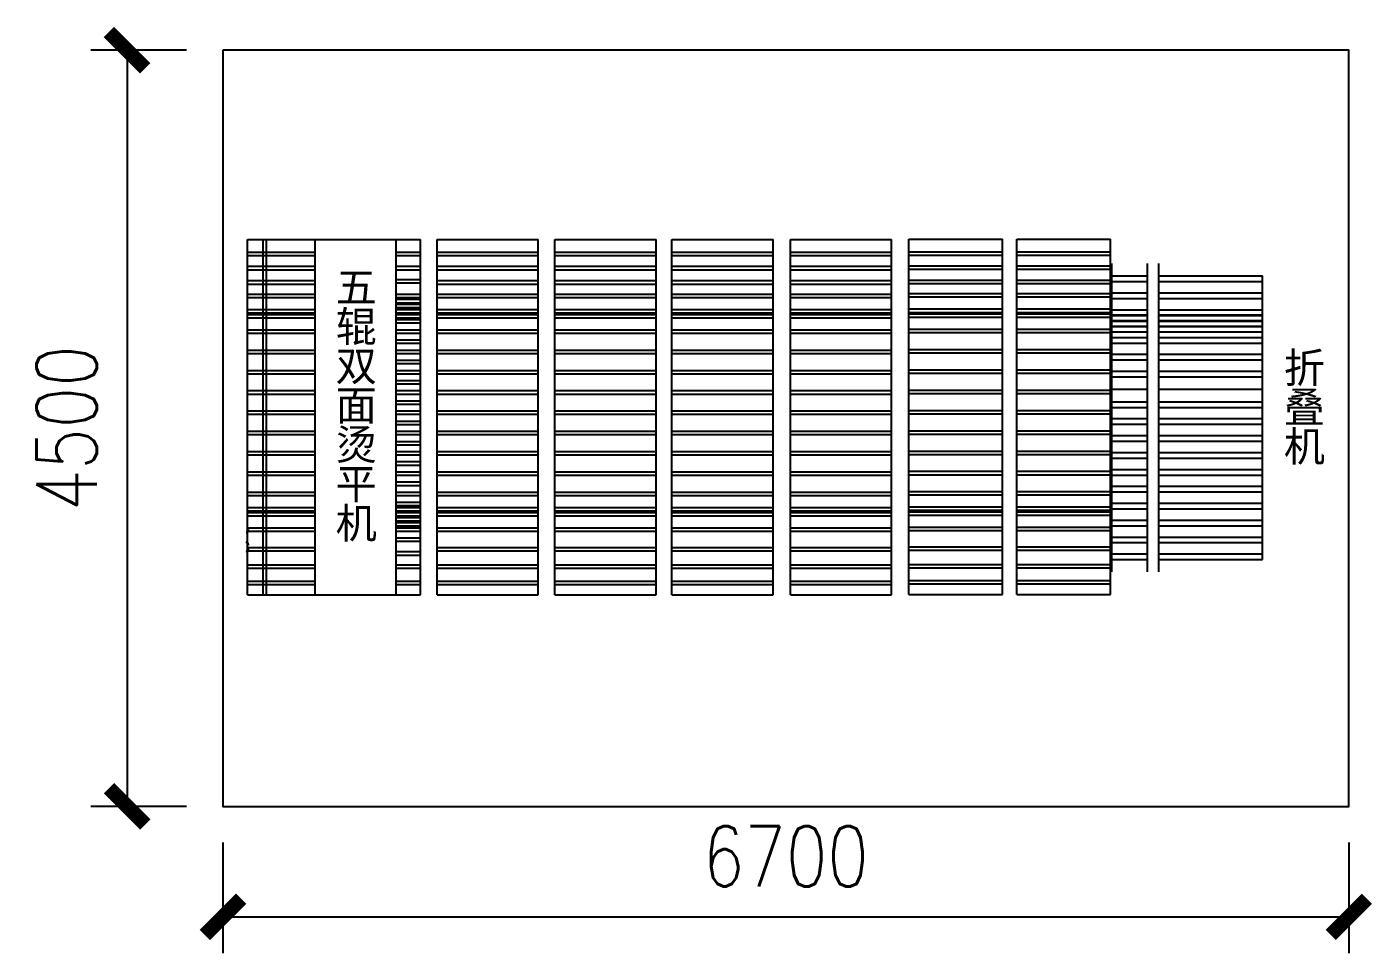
# Model space of a CAD drawing. Header units: millimetres. Extents: x 28866 to 196092, y 16567 to 68963.
# Drawn here: x 120181 to 128186, y 49552 to 55063 of the extents above; entities that cross this region are included whole.
import ezdxf

# ---------------------------------------------------------------- set-up
doc = ezdxf.new("R2010")
doc.units = ezdxf.units.MM
for name, color, linetype in [('font_blue', 142, 'Continuous'), ('font_grey', 254, 'Continuous'), ('green', 122, 'Continuous')]:
    doc.layers.add(name, color=color, linetype=linetype)
doc.styles.add('ROMANS', font='ROMANS.shx', dxfattribs={"width": 0.8, "bigfont": 'hhztxt.shx'})
doc.styles.get("Standard").update_dxf_attribs({"font": 'arial.ttf', "height": 200})
doc.dimstyles.new('dim1-150', dxfattribs={"dimscale": 180, "dimtxt": 2, "dimasz": 1.2, "dimexe": 1.2, "dimexo": 1.2, "dimgap": 1, "dimtad": 1, "dimdec": 0, "dimdsep": 46, "dimtxsty": 'ROMANS', "dimblk": 'ARCHTICK', "dimcen": 0, "dimadec": 0, "dimazin": 0, "dimtfac": 0.71, "dimtdec": 0, "dimtix": 1, "dimtmove": 0, "dimatfit": 3, "dimldrblk": 'ARCHTICK', "dimfxl": 0, "dimtolj": 1, "dimtzin": 0, "dimarcsym": 0})

# ---------------------------------------------------------------- blocks, each defined once
blk = doc.blocks.new('_ArchTick')
at = {"color": 0, "linetype": 'ByBlock', "const_width": 0.4}
blk.add_lwpolyline([(-0.5, -0.5), (0.5, 0.5)], dxfattribs=at)
blk = doc.blocks.new('*D121')
at = {"layer": 'Defpoints', "color": 0, "transparency": 16777216}
for p in [(121347.4, 54924.8), (120777, 50424.8), (121347.4, 50424.8)]:
    blk.add_point(p, dxfattribs=at)
at = {"layer": 'font_grey', "color": 0, "lineweight": -2, "transparency": 16777216}
for p, q in [((121131.4, 54924.8), (120561, 54924.8)), ((120777, 54924.8), (120777, 50424.8)), ((121131.4, 50424.8), (120561, 50424.8))]:
    blk.add_line(p, q, dxfattribs=at)
at = {"layer": 'font_grey', "color": 0, "lineweight": -2, "transparency": 16777216, "xscale": 216, "yscale": 216, "zscale": 216}
for p, rotation in [((120777, 54924.8), 90), ((120777, 50424.8), 270)]:
    blk.add_blockref('_ArchTick', p, dxfattribs=dict(at, rotation=rotation))
at = {"layer": 'font_grey', "color": 0, "transparency": 16777216, "insert": (120417, 52674.8), "char_height": 360, "attachment_point": 5, "rotation": 90, "style": 'ROMANS'}
blk.add_mtext('\\A1;4500', dxfattribs=at)
blk = doc.blocks.new('*D122')
at = {"layer": 'Defpoints', "color": 0, "transparency": 16777216}
for p in [(121347.4, 50424.8), (128047.4, 50424.8), (128047.4, 49767.5)]:
    blk.add_point(p, dxfattribs=at)
at = {"layer": 'font_grey', "color": 0, "lineweight": -2, "transparency": 16777216}
for p, q in [((121347.4, 50208.8), (121347.4, 49551.5)), ((128047.4, 50208.8), (128047.4, 49551.5)), ((121347.4, 49767.5), (128047.4, 49767.5))]:
    blk.add_line(p, q, dxfattribs=at)
at = {"layer": 'font_grey', "color": 0, "lineweight": -2, "transparency": 16777216, "xscale": 216, "yscale": 216, "zscale": 216, "rotation": 180}
blk.add_blockref('_ArchTick', (121347.4, 49767.5), dxfattribs=at)
at = {"layer": 'font_grey', "color": 0, "lineweight": -2, "transparency": 16777216, "xscale": 216, "yscale": 216, "zscale": 216}
blk.add_blockref('_ArchTick', (128047.4, 49767.5), dxfattribs=at)
at = {"layer": 'font_grey', "color": 0, "transparency": 16777216, "insert": (124697.4, 50127.5), "char_height": 360, "attachment_point": 5, "style": 'ROMANS'}
blk.add_mtext('\\A1;6700', dxfattribs=at)

msp = doc.modelspace()

# ---------------------------------------------------------------- linework, layer by layer
at = {"layer": 'green'}
for p, q in [((121493.8, 51682.8), (121493.8, 53797.7)), ((121493.8, 53797.7), (121896.3, 53797.7)), ((121586.4, 51682.8), (121586.4, 53797.7)), ((121606.6, 51682.8), (121606.6, 53797.7)), ((121896.3, 53797.7), (122522.6, 53797.7)), ((121896.3, 51682.8), (121896.3, 53797.7)), ((122377.9, 51682.8), (122377.9, 53797.7)), ((122522.6, 51682.8), (122522.6, 53797.7)), ((122622.2, 51682.8), (122622.2, 53797.7)), ((122622.2, 53797.7), (123223.7, 53797.7)), ((123223.7, 51682.8), (123223.7, 53797.7)), ((123323.4, 51682.8), (123323.4, 53797.7)), ((123323.4, 53797.7), (123924.8, 53797.7)), ((123924.8, 51682.8), (123924.8, 53797.7)), ((124019.6, 51682.8), (124019.6, 53797.7)), ((124019.6, 53797.7), (124621, 53797.7)), ((124621, 51682.8), (124621, 53797.7)), ((124725.1, 51682.8), (124725.1, 53797.7)), ((124725.1, 53797.7), (125326.6, 53797.7)), ((125326.6, 51682.8), (125326.6, 53797.7)), ((125428.4, 51685.8), (125428.4, 53800.7)), ((125428.4, 53800.7), (125985.5, 53800.7)), ((125985.5, 51685.8), (125985.5, 53800.7)), ((126071.9, 51685.8), (126071.9, 53800.7)), ((126071.9, 53800.7), (126629, 53800.7)), ((126629, 51685.8), (126629, 53800.7)), ((121493.8, 53722.1), (121896.3, 53722.1)), ((122377.9, 53722.1), (122522.6, 53722.1)), ((122622.2, 53722.1), (123223.7, 53722.1)), ((123323.4, 53722.1), (123924.8, 53722.1)), ((124019.6, 53722.1), (124621, 53722.1)), ((124725.1, 53722.1), (125326.6, 53722.1)), ((125428.4, 53725.2), (125985.5, 53725.2)), ((126071.9, 53725.2), (126629, 53725.2)), ((121493.8, 53702), (121896.3, 53702)), ((121493.8, 53638.7), (121896.3, 53638.7)), ((121896.3, 51783.5), (121896.3, 53697)), ((122377.9, 53702), (122522.6, 53702)), ((122377.9, 53638.7), (122522.6, 53638.7)), ((122622.2, 53702), (123223.7, 53702)), ((122622.2, 53638.7), (123223.7, 53638.7)), ((123323.4, 53702), (123924.8, 53702)), ((123323.4, 53638.7), (123924.8, 53638.7)), ((123924.8, 51783.5), (123924.8, 53697)), ((124019.6, 53702), (124621, 53702)), ((124019.6, 53638.7), (124621, 53638.7)), ((124621, 51783.5), (124621, 53697)), ((124725.1, 53702), (125326.6, 53702)), ((124725.1, 53638.7), (125326.6, 53638.7)), ((125326.6, 51783.5), (125326.6, 53697)), ((125428.4, 53705), (125985.5, 53705)), ((125428.4, 53641.7), (125985.5, 53641.7)), ((125985.5, 51786.5), (125985.5, 53700.1)), ((126071.9, 53705), (126629, 53705)), ((126071.9, 53641.7), (126629, 53641.7)), ((126629, 51786.5), (126629, 53700.1)), ((126635.2, 53655.1), (126635.2, 51819.7)), ((126848.1, 53655.1), (126848.1, 51819.7)), ((126915.5, 53655.1), (126915.5, 51819.7)), ((121493.8, 53618.6), (121896.3, 53618.6)), ((122377.9, 53618.6), (122522.6, 53618.6)), ((122377.9, 53559.5), (122522.6, 53559.5)), ((122622.2, 53618.6), (123223.7, 53618.6)), ((123323.4, 53618.6), (123924.8, 53618.6)), ((124019.6, 53618.6), (124621, 53618.6)), ((124725.1, 53618.6), (125326.6, 53618.6)), ((125428.4, 53621.6), (125985.5, 53621.6)), ((125428.4, 53556.3), (125985.5, 53556.3)), ((126071.9, 53621.6), (126629, 53621.6)), ((126071.9, 53556.3), (126629, 53556.3)), ((126634.3, 53581.6), (126848.1, 53581.6)), ((126915.5, 53581.6), (127533.7, 53581.6)), ((127533.7, 51893.5), (127533.7, 53581.6)), ((121493.8, 53553.3), (121896.3, 53553.3)), ((121493.8, 53533.2), (121896.3, 53533.2)), ((122377.9, 53539.4), (122522.6, 53539.4)), ((122622.2, 53553.3), (123223.7, 53553.3)), ((122622.2, 53533.2), (123223.7, 53533.2)), ((123323.4, 53553.3), (123924.8, 53553.3)), ((123323.4, 53533.2), (123924.8, 53533.2)), ((124019.6, 53553.3), (124621, 53553.3)), ((124019.6, 53533.2), (124621, 53533.2)), ((124725.1, 53553.3), (125326.6, 53553.3)), ((124725.1, 53533.2), (125326.6, 53533.2)), ((125428.4, 53536.2), (125985.5, 53536.2)), ((125428.4, 53476.1), (125985.5, 53476.1)), ((126071.9, 53536.2), (126629, 53536.2)), ((126071.9, 53476.1), (126629, 53476.1)), ((126634.3, 53548), (126848.1, 53548)), ((126634.3, 53480.9), (126848.1, 53480.9)), ((126915.5, 53548), (127533.7, 53548)), ((126915.5, 53480.9), (127533.7, 53480.9)), ((121493.8, 53473.1), (121896.3, 53473.1)), ((121493.8, 53453), (121896.3, 53453)), ((122377.9, 53473.1), (122522.6, 53473.1)), ((122377.9, 53453), (122522.6, 53453)), ((122377.9, 53442.2), (122445, 53442.2)), ((122377.9, 53442.2), (122445, 53442.2)), ((122377.9, 53442.2), (122445, 53442.2)), ((122377.9, 53442.2), (122522.6, 53442.2)), ((122377.9, 53422.1), (122445, 53422.1)), ((122377.9, 53422.1), (122445, 53422.1)), ((122377.9, 53422.1), (122445, 53422.1)), ((122377.9, 53422.1), (122522.6, 53422.1)), ((122377.9, 53412.7), (122445, 53412.7)), ((122377.9, 53412.7), (122522.6, 53412.7)), ((122622.2, 53473.1), (123223.7, 53473.1)), ((122622.2, 53453), (123223.7, 53453)), ((123323.4, 53473.1), (123924.8, 53473.1)), ((123323.4, 53453), (123924.8, 53453)), ((124019.6, 53473.1), (124621, 53473.1)), ((124019.6, 53453), (124621, 53453)), ((124725.1, 53473.1), (125326.6, 53473.1)), ((124725.1, 53453), (125326.6, 53453)), ((125428.4, 53456), (125985.5, 53456)), ((126071.9, 53456), (126629, 53456)), ((126634.3, 53447.4), (126848.1, 53447.4)), ((126915.5, 53447.4), (127533.7, 53447.4)), ((121493.8, 53381.9), (121896.3, 53381.9)), ((121493.8, 53381.9), (121896.3, 53381.9)), ((121493.8, 53381.9), (121896.3, 53381.9)), ((121493.8, 53381.9), (121896.3, 53381.9)), ((121493.8, 53361.7), (121896.3, 53361.7)), ((121493.8, 53361.7), (121896.3, 53361.7)), ((121493.8, 53361.7), (121896.3, 53361.7)), ((121493.8, 53361.7), (121896.3, 53361.7)), ((121493.8, 53352.3), (121896.3, 53352.3)), ((121493.8, 53352.3), (121896.3, 53352.3)), ((121493.8, 53352.3), (121896.3, 53352.3)), ((121493.8, 53332.2), (121896.3, 53332.2)), ((121493.8, 53332.2), (121896.3, 53332.2)), ((121493.8, 53332.2), (121896.3, 53332.2)), ((122377.9, 53392.6), (122445, 53392.6)), ((122377.9, 53392.6), (122522.6, 53392.6)), ((122377.9, 53381.9), (122445, 53381.9)), ((122377.9, 53381.9), (122445, 53381.9)), ((122377.9, 53381.9), (122445, 53381.9)), ((122377.9, 53381.9), (122522.6, 53381.9)), ((122377.9, 53361.7), (122445, 53361.7)), ((122377.9, 53361.7), (122445, 53361.7)), ((122377.9, 53361.7), (122445, 53361.7)), ((122377.9, 53361.7), (122522.6, 53361.7)), ((122377.9, 53352.3), (122445, 53352.3)), ((122377.9, 53352.3), (122445, 53352.3)), ((122377.9, 53352.3), (122522.6, 53352.3)), ((122377.9, 53332.2), (122445, 53332.2)), ((122377.9, 53332.2), (122445, 53332.2)), ((122377.9, 53332.2), (122522.6, 53332.2)), ((122377.9, 53321.5), (122445, 53321.5)), ((122377.9, 53321.5), (122445, 53321.5)), ((122377.9, 53321.5), (122445, 53321.5)), ((122377.9, 53321.5), (122522.6, 53321.5)), ((122622.2, 53381.9), (123223.7, 53381.9)), ((122622.2, 53381.9), (123223.7, 53381.9)), ((122622.2, 53381.9), (123223.7, 53381.9)), ((122622.2, 53381.9), (123223.7, 53381.9)), ((122622.2, 53361.7), (123223.7, 53361.7)), ((122622.2, 53361.7), (123223.7, 53361.7)), ((122622.2, 53361.7), (123223.7, 53361.7)), ((122622.2, 53361.7), (123223.7, 53361.7)), ((122622.2, 53352.3), (123223.7, 53352.3)), ((122622.2, 53352.3), (123223.7, 53352.3)), ((122622.2, 53352.3), (123223.7, 53352.3)), ((122622.2, 53332.2), (123223.7, 53332.2)), ((122622.2, 53332.2), (123223.7, 53332.2)), ((122622.2, 53332.2), (123223.7, 53332.2)), ((123323.4, 53381.9), (123924.8, 53381.9)), ((123323.4, 53381.9), (123924.8, 53381.9)), ((123323.4, 53381.9), (123924.8, 53381.9)), ((123323.4, 53381.9), (123924.8, 53381.9)), ((123323.4, 53361.7), (123924.8, 53361.7)), ((123323.4, 53361.7), (123924.8, 53361.7)), ((123323.4, 53361.7), (123924.8, 53361.7)), ((123323.4, 53361.7), (123924.8, 53361.7)), ((123323.4, 53352.3), (123924.8, 53352.3)), ((123323.4, 53352.3), (123924.8, 53352.3)), ((123323.4, 53352.3), (123924.8, 53352.3)), ((123323.4, 53332.2), (123924.8, 53332.2)), ((123323.4, 53332.2), (123924.8, 53332.2)), ((123323.4, 53332.2), (123924.8, 53332.2)), ((124019.6, 53381.9), (124621, 53381.9)), ((124019.6, 53381.9), (124621, 53381.9)), ((124019.6, 53381.9), (124621, 53381.9)), ((124019.6, 53381.9), (124621, 53381.9)), ((124019.6, 53361.7), (124621, 53361.7)), ((124019.6, 53361.7), (124621, 53361.7)), ((124019.6, 53361.7), (124621, 53361.7)), ((124019.6, 53361.7), (124621, 53361.7)), ((124019.6, 53352.3), (124621, 53352.3)), ((124019.6, 53352.3), (124621, 53352.3)), ((124019.6, 53352.3), (124621, 53352.3)), ((124019.6, 53332.2), (124621, 53332.2)), ((124019.6, 53332.2), (124621, 53332.2)), ((124019.6, 53332.2), (124621, 53332.2)), ((124725.1, 53381.9), (125326.6, 53381.9)), ((124725.1, 53381.9), (125326.6, 53381.9)), ((124725.1, 53381.9), (125326.6, 53381.9)), ((124725.1, 53381.9), (125326.6, 53381.9)), ((124725.1, 53361.7), (125326.6, 53361.7)), ((124725.1, 53361.7), (125326.6, 53361.7)), ((124725.1, 53361.7), (125326.6, 53361.7)), ((124725.1, 53361.7), (125326.6, 53361.7)), ((124725.1, 53352.3), (125326.6, 53352.3)), ((124725.1, 53352.3), (125326.6, 53352.3)), ((124725.1, 53352.3), (125326.6, 53352.3)), ((124725.1, 53332.2), (125326.6, 53332.2)), ((124725.1, 53332.2), (125326.6, 53332.2)), ((124725.1, 53332.2), (125326.6, 53332.2)), ((125428.4, 53384.9), (125985.5, 53384.9)), ((125428.4, 53384.9), (125985.5, 53384.9)), ((125428.4, 53384.9), (125985.5, 53384.9)), ((125428.4, 53384.9), (125985.5, 53384.9)), ((125428.4, 53364.7), (125985.5, 53364.7)), ((125428.4, 53364.7), (125985.5, 53364.7)), ((125428.4, 53364.7), (125985.5, 53364.7)), ((125428.4, 53364.7), (125985.5, 53364.7)), ((125428.4, 53355.3), (125985.5, 53355.3)), ((125428.4, 53355.3), (125985.5, 53355.3)), ((125428.4, 53355.3), (125985.5, 53355.3)), ((125428.4, 53335.2), (125985.5, 53335.2)), ((125428.4, 53335.2), (125985.5, 53335.2)), ((125428.4, 53335.2), (125985.5, 53335.2)), ((126071.9, 53384.9), (126629, 53384.9)), ((126071.9, 53384.9), (126629, 53384.9)), ((126071.9, 53384.9), (126629, 53384.9)), ((126071.9, 53384.9), (126629, 53384.9)), ((126071.9, 53364.7), (126629, 53364.7)), ((126071.9, 53364.7), (126629, 53364.7)), ((126071.9, 53364.7), (126629, 53364.7)), ((126071.9, 53364.7), (126629, 53364.7)), ((126071.9, 53355.3), (126629, 53355.3)), ((126071.9, 53355.3), (126629, 53355.3)), ((126071.9, 53355.3), (126629, 53355.3)), ((126071.9, 53335.2), (126629, 53335.2)), ((126071.9, 53335.2), (126629, 53335.2)), ((126071.9, 53335.2), (126629, 53335.2)), ((126634.3, 53380.3), (126848.1, 53380.3)), ((126634.3, 53380.3), (126848.1, 53380.3)), ((126634.3, 53350), (126848.1, 53350)), ((126634.3, 53346.7), (126848.1, 53346.7)), ((126634.3, 53316.2), (126848.1, 53316.2)), ((126915.5, 53380.3), (127533.7, 53380.3)), ((126915.5, 53380.3), (127533.7, 53380.3)), ((126915.5, 53350), (127533.7, 53350)), ((126915.5, 53346.7), (127533.7, 53346.7)), ((126915.5, 53316.2), (127533.7, 53316.2)), ((121493.8, 53261.1), (121896.3, 53261.1)), ((121493.8, 53261.1), (121896.3, 53261.1)), ((121493.8, 53261.1), (121896.3, 53261.1)), ((121493.8, 53240.9), (121896.3, 53240.9)), ((121493.8, 53240.9), (121896.3, 53240.9)), ((121493.8, 53240.9), (121896.3, 53240.9)), ((122377.9, 53301.3), (122445, 53301.3)), ((122377.9, 53301.3), (122445, 53301.3)), ((122377.9, 53301.3), (122445, 53301.3)), ((122377.9, 53301.3), (122522.6, 53301.3)), ((122377.9, 53261.1), (122445, 53261.1)), ((122377.9, 53261.1), (122445, 53261.1)), ((122377.9, 53261.1), (122522.6, 53261.1)), ((122377.9, 53240.9), (122445, 53240.9)), ((122377.9, 53240.9), (122445, 53240.9)), ((122377.9, 53240.9), (122522.6, 53240.9)), ((122622.2, 53261.1), (123223.7, 53261.1)), ((122622.2, 53261.1), (123223.7, 53261.1)), ((122622.2, 53261.1), (123223.7, 53261.1)), ((122622.2, 53240.9), (123223.7, 53240.9)), ((122622.2, 53240.9), (123223.7, 53240.9)), ((122622.2, 53240.9), (123223.7, 53240.9)), ((123323.4, 53261.1), (123924.8, 53261.1)), ((123323.4, 53261.1), (123924.8, 53261.1)), ((123323.4, 53261.1), (123924.8, 53261.1)), ((123323.4, 53240.9), (123924.8, 53240.9)), ((123323.4, 53240.9), (123924.8, 53240.9)), ((123323.4, 53240.9), (123924.8, 53240.9)), ((124019.6, 53261.1), (124621, 53261.1)), ((124019.6, 53261.1), (124621, 53261.1)), ((124019.6, 53261.1), (124621, 53261.1)), ((124019.6, 53240.9), (124621, 53240.9)), ((124019.6, 53240.9), (124621, 53240.9)), ((124019.6, 53240.9), (124621, 53240.9)), ((124725.1, 53261.1), (125326.6, 53261.1)), ((124725.1, 53261.1), (125326.6, 53261.1)), ((124725.1, 53261.1), (125326.6, 53261.1)), ((124725.1, 53240.9), (125326.6, 53240.9)), ((124725.1, 53240.9), (125326.6, 53240.9)), ((124725.1, 53240.9), (125326.6, 53240.9)), ((125428.4, 53264.1), (125985.5, 53264.1)), ((125428.4, 53264.1), (125985.5, 53264.1)), ((125428.4, 53264.1), (125985.5, 53264.1)), ((125428.4, 53244), (125985.5, 53244)), ((125428.4, 53244), (125985.5, 53244)), ((125428.4, 53244), (125985.5, 53244)), ((126071.9, 53264.1), (126629, 53264.1)), ((126071.9, 53264.1), (126629, 53264.1)), ((126071.9, 53264.1), (126629, 53264.1)), ((126071.9, 53244), (126629, 53244)), ((126071.9, 53244), (126629, 53244)), ((126071.9, 53244), (126629, 53244)), ((126634.3, 53312.9), (126848.1, 53312.9)), ((126634.3, 53282.9), (126848.1, 53282.9)), ((126634.3, 53282.7), (126848.1, 53282.7)), ((126634.3, 53279.7), (126848.1, 53279.7)), ((126634.3, 53249.4), (126848.1, 53249.4)), ((126915.5, 53312.9), (127533.7, 53312.9)), ((126915.5, 53282.9), (127533.7, 53282.9)), ((126915.5, 53282.7), (127533.7, 53282.7)), ((126915.5, 53279.7), (127533.7, 53279.7)), ((126915.5, 53249.4), (127533.7, 53249.4)), ((122377.9, 53200.7), (122445, 53200.7)), ((122377.9, 53200.7), (122522.6, 53200.7)), ((122377.9, 53180.6), (122445, 53180.6)), ((122377.9, 53180.6), (122522.6, 53180.6)), ((126634.3, 53215.6), (126848.1, 53215.6)), ((126634.3, 53182), (126848.1, 53182)), ((126915.5, 53215.6), (127533.7, 53215.6)), ((126915.5, 53182), (127533.7, 53182)), ((121493.8, 53140.3), (121896.3, 53140.3)), ((121493.8, 53120.2), (121896.3, 53120.2)), ((122377.9, 53140.3), (122522.6, 53140.3)), ((122377.9, 53120.2), (122522.6, 53120.2)), ((122377.9, 53079.9), (122445, 53079.9)), ((122377.9, 53079.9), (122522.6, 53079.9)), ((122622.2, 53140.3), (123223.7, 53140.3)), ((122622.2, 53120.2), (123223.7, 53120.2)), ((123323.4, 53140.3), (123924.8, 53140.3)), ((123323.4, 53120.2), (123924.8, 53120.2)), ((124019.6, 53140.3), (124621, 53140.3)), ((124019.6, 53120.2), (124621, 53120.2)), ((124725.1, 53140.3), (125326.6, 53140.3)), ((124725.1, 53120.2), (125326.6, 53120.2)), ((125428.4, 53143.3), (125985.5, 53143.3)), ((125428.4, 53123.2), (125985.5, 53123.2)), ((126071.9, 53143.3), (126629, 53143.3)), ((126071.9, 53123.2), (126629, 53123.2)), ((126634.3, 53114.9), (126848.1, 53114.9)), ((126634.3, 53081.4), (126848.1, 53081.4)), ((126915.5, 53114.9), (127533.7, 53114.9)), ((126915.5, 53081.4), (127533.7, 53081.4)), ((121493.8, 53019.5), (121896.3, 53019.5)), ((121493.8, 53019.5), (121896.3, 53019.5)), ((121493.8, 53019.5), (121896.3, 53019.5)), ((121493.8, 52999.4), (121896.3, 52999.4)), ((121493.8, 52999.4), (121896.3, 52999.4)), ((121493.8, 52999.4), (121896.3, 52999.4)), ((122377.9, 53059.8), (122445, 53059.8)), ((122377.9, 53059.8), (122522.6, 53059.8)), ((122377.9, 53019.5), (122445, 53019.5)), ((122377.9, 53019.5), (122445, 53019.5)), ((122377.9, 53019.5), (122522.6, 53019.5)), ((122377.9, 52999.4), (122445, 52999.4)), ((122377.9, 52999.4), (122445, 52999.4)), ((122377.9, 52999.4), (122522.6, 52999.4)), ((122622.2, 53019.5), (123223.7, 53019.5)), ((122622.2, 53019.5), (123223.7, 53019.5)), ((122622.2, 53019.5), (123223.7, 53019.5)), ((122622.2, 52999.4), (123223.7, 52999.4)), ((122622.2, 52999.4), (123223.7, 52999.4)), ((122622.2, 52999.4), (123223.7, 52999.4)), ((123323.4, 53019.5), (123924.8, 53019.5)), ((123323.4, 53019.5), (123924.8, 53019.5)), ((123323.4, 53019.5), (123924.8, 53019.5)), ((123323.4, 52999.4), (123924.8, 52999.4)), ((123323.4, 52999.4), (123924.8, 52999.4)), ((123323.4, 52999.4), (123924.8, 52999.4)), ((124019.6, 53019.5), (124621, 53019.5)), ((124019.6, 53019.5), (124621, 53019.5)), ((124019.6, 53019.5), (124621, 53019.5)), ((124019.6, 52999.4), (124621, 52999.4)), ((124019.6, 52999.4), (124621, 52999.4)), ((124019.6, 52999.4), (124621, 52999.4)), ((124725.1, 53019.5), (125326.6, 53019.5)), ((124725.1, 53019.5), (125326.6, 53019.5)), ((124725.1, 53019.5), (125326.6, 53019.5)), ((124725.1, 52999.4), (125326.6, 52999.4)), ((124725.1, 52999.4), (125326.6, 52999.4)), ((124725.1, 52999.4), (125326.6, 52999.4)), ((125428.4, 53022.6), (125985.5, 53022.6)), ((125428.4, 53022.6), (125985.5, 53022.6)), ((125428.4, 53022.6), (125985.5, 53022.6)), ((125428.4, 53002.4), (125985.5, 53002.4)), ((125428.4, 53002.4), (125985.5, 53002.4)), ((125428.4, 53002.4), (125985.5, 53002.4)), ((126071.9, 53022.6), (126629, 53022.6)), ((126071.9, 53022.6), (126629, 53022.6)), ((126071.9, 53022.6), (126629, 53022.6)), ((126071.9, 53002.4), (126629, 53002.4)), ((126071.9, 53002.4), (126629, 53002.4)), ((126071.9, 53002.4), (126629, 53002.4)), ((126634.3, 53014.3), (126848.1, 53014.3)), ((126915.5, 53014.3), (127533.7, 53014.3)), ((122377.9, 52959.1), (122445, 52959.1)), ((122377.9, 52959.1), (122445, 52959.1)), ((122377.9, 52959.1), (122445, 52959.1)), ((122377.9, 52959.1), (122522.6, 52959.1)), ((122377.9, 52939), (122445, 52939)), ((122377.9, 52939), (122445, 52939)), ((122377.9, 52939), (122445, 52939)), ((122377.9, 52939), (122522.6, 52939)), ((126634.3, 52980.7), (126848.1, 52980.7)), ((126915.5, 52980.7), (127533.7, 52980.7)), ((121493.8, 52898.8), (121896.3, 52898.8)), ((121493.8, 52898.8), (121896.3, 52898.8)), ((121493.8, 52898.8), (121896.3, 52898.8)), ((121493.8, 52898.8), (121896.3, 52898.8)), ((121493.8, 52898.8), (121896.3, 52898.8)), ((121493.8, 52878.6), (121896.3, 52878.6)), ((121493.8, 52878.6), (121896.3, 52878.6)), ((121493.8, 52878.6), (121896.3, 52878.6)), ((121493.8, 52878.6), (121896.3, 52878.6)), ((121493.8, 52878.6), (121896.3, 52878.6)), ((122377.9, 52898.8), (122445, 52898.8)), ((122377.9, 52898.8), (122445, 52898.8)), ((122377.9, 52898.8), (122445, 52898.8)), ((122377.9, 52898.8), (122445, 52898.8)), ((122377.9, 52898.8), (122522.6, 52898.8)), ((122377.9, 52878.6), (122445, 52878.6)), ((122377.9, 52878.6), (122445, 52878.6)), ((122377.9, 52878.6), (122445, 52878.6)), ((122377.9, 52878.6), (122445, 52878.6)), ((122377.9, 52878.6), (122522.6, 52878.6)), ((122377.9, 52838.4), (122445, 52838.4)), ((122377.9, 52838.4), (122445, 52838.4)), ((122377.9, 52838.4), (122445, 52838.4)), ((122377.9, 52838.4), (122522.6, 52838.4)), ((122622.2, 52898.8), (123223.7, 52898.8)), ((122622.2, 52898.8), (123223.7, 52898.8)), ((122622.2, 52898.8), (123223.7, 52898.8)), ((122622.2, 52898.8), (123223.7, 52898.8)), ((122622.2, 52898.8), (123223.7, 52898.8)), ((122622.2, 52878.6), (123223.7, 52878.6)), ((122622.2, 52878.6), (123223.7, 52878.6)), ((122622.2, 52878.6), (123223.7, 52878.6)), ((122622.2, 52878.6), (123223.7, 52878.6)), ((122622.2, 52878.6), (123223.7, 52878.6)), ((123323.4, 52898.8), (123924.8, 52898.8)), ((123323.4, 52898.8), (123924.8, 52898.8)), ((123323.4, 52898.8), (123924.8, 52898.8)), ((123323.4, 52898.8), (123924.8, 52898.8)), ((123323.4, 52898.8), (123924.8, 52898.8)), ((123323.4, 52878.6), (123924.8, 52878.6)), ((123323.4, 52878.6), (123924.8, 52878.6)), ((123323.4, 52878.6), (123924.8, 52878.6)), ((123323.4, 52878.6), (123924.8, 52878.6)), ((123323.4, 52878.6), (123924.8, 52878.6)), ((124019.6, 52898.8), (124621, 52898.8)), ((124019.6, 52898.8), (124621, 52898.8)), ((124019.6, 52898.8), (124621, 52898.8)), ((124019.6, 52898.8), (124621, 52898.8)), ((124019.6, 52898.8), (124621, 52898.8)), ((124019.6, 52878.6), (124621, 52878.6)), ((124019.6, 52878.6), (124621, 52878.6)), ((124019.6, 52878.6), (124621, 52878.6)), ((124019.6, 52878.6), (124621, 52878.6)), ((124019.6, 52878.6), (124621, 52878.6)), ((124725.1, 52898.8), (125326.6, 52898.8)), ((124725.1, 52898.8), (125326.6, 52898.8)), ((124725.1, 52898.8), (125326.6, 52898.8)), ((124725.1, 52898.8), (125326.6, 52898.8)), ((124725.1, 52898.8), (125326.6, 52898.8)), ((124725.1, 52878.6), (125326.6, 52878.6)), ((124725.1, 52878.6), (125326.6, 52878.6)), ((124725.1, 52878.6), (125326.6, 52878.6)), ((124725.1, 52878.6), (125326.6, 52878.6)), ((124725.1, 52878.6), (125326.6, 52878.6)), ((125428.4, 52901.8), (125985.5, 52901.8)), ((125428.4, 52901.8), (125985.5, 52901.8)), ((125428.4, 52901.8), (125985.5, 52901.8)), ((125428.4, 52901.8), (125985.5, 52901.8)), ((125428.4, 52901.8), (125985.5, 52901.8)), ((125428.4, 52881.6), (125985.5, 52881.6)), ((125428.4, 52881.6), (125985.5, 52881.6)), ((125428.4, 52881.6), (125985.5, 52881.6)), ((125428.4, 52881.6), (125985.5, 52881.6)), ((125428.4, 52881.6), (125985.5, 52881.6)), ((126071.9, 52901.8), (126629, 52901.8)), ((126071.9, 52901.8), (126629, 52901.8)), ((126071.9, 52901.8), (126629, 52901.8)), ((126071.9, 52901.8), (126629, 52901.8)), ((126071.9, 52901.8), (126629, 52901.8)), ((126071.9, 52881.6), (126629, 52881.6)), ((126071.9, 52881.6), (126629, 52881.6)), ((126071.9, 52881.6), (126629, 52881.6)), ((126071.9, 52881.6), (126629, 52881.6)), ((126071.9, 52881.6), (126629, 52881.6)), ((126634.3, 52906.7), (126848.1, 52906.7)), ((126915.5, 52906.7), (127533.7, 52906.7)), ((121493.8, 52778), (121896.3, 52778)), ((121493.8, 52778), (121896.3, 52778)), ((121493.8, 52778), (121896.3, 52778)), ((121493.8, 52778), (121896.3, 52778)), ((121493.8, 52757.9), (121896.3, 52757.9)), ((121493.8, 52757.9), (121896.3, 52757.9)), ((121493.8, 52757.9), (121896.3, 52757.9)), ((121493.8, 52757.9), (121896.3, 52757.9)), ((122377.9, 52818.2), (122445, 52818.2)), ((122377.9, 52818.2), (122445, 52818.2)), ((122377.9, 52818.2), (122445, 52818.2)), ((122377.9, 52818.2), (122522.6, 52818.2)), ((122377.9, 52778), (122445, 52778)), ((122377.9, 52778), (122445, 52778)), ((122377.9, 52778), (122445, 52778)), ((122377.9, 52778), (122522.6, 52778)), ((122377.9, 52757.9), (122445, 52757.9)), ((122377.9, 52757.9), (122445, 52757.9)), ((122377.9, 52757.9), (122445, 52757.9)), ((122377.9, 52757.9), (122522.6, 52757.9)), ((122622.2, 52778), (123223.7, 52778)), ((122622.2, 52778), (123223.7, 52778)), ((122622.2, 52778), (123223.7, 52778)), ((122622.2, 52778), (123223.7, 52778)), ((122622.2, 52757.9), (123223.7, 52757.9)), ((122622.2, 52757.9), (123223.7, 52757.9)), ((122622.2, 52757.9), (123223.7, 52757.9)), ((122622.2, 52757.9), (123223.7, 52757.9)), ((123323.4, 52778), (123924.8, 52778)), ((123323.4, 52778), (123924.8, 52778)), ((123323.4, 52778), (123924.8, 52778)), ((123323.4, 52778), (123924.8, 52778)), ((123323.4, 52757.9), (123924.8, 52757.9)), ((123323.4, 52757.9), (123924.8, 52757.9)), ((123323.4, 52757.9), (123924.8, 52757.9)), ((123323.4, 52757.9), (123924.8, 52757.9)), ((124019.6, 52778), (124621, 52778)), ((124019.6, 52778), (124621, 52778)), ((124019.6, 52778), (124621, 52778)), ((124019.6, 52778), (124621, 52778)), ((124019.6, 52757.9), (124621, 52757.9)), ((124019.6, 52757.9), (124621, 52757.9)), ((124019.6, 52757.9), (124621, 52757.9)), ((124019.6, 52757.9), (124621, 52757.9)), ((124725.1, 52778), (125326.6, 52778)), ((124725.1, 52778), (125326.6, 52778)), ((124725.1, 52778), (125326.6, 52778)), ((124725.1, 52778), (125326.6, 52778)), ((124725.1, 52757.9), (125326.6, 52757.9)), ((124725.1, 52757.9), (125326.6, 52757.9)), ((124725.1, 52757.9), (125326.6, 52757.9)), ((124725.1, 52757.9), (125326.6, 52757.9)), ((125428.4, 52781), (125985.5, 52781)), ((125428.4, 52781), (125985.5, 52781)), ((125428.4, 52781), (125985.5, 52781)), ((125428.4, 52781), (125985.5, 52781)), ((125428.4, 52760.9), (125985.5, 52760.9)), ((125428.4, 52760.9), (125985.5, 52760.9)), ((125428.4, 52760.9), (125985.5, 52760.9)), ((125428.4, 52760.9), (125985.5, 52760.9)), ((126071.9, 52781), (126629, 52781)), ((126071.9, 52781), (126629, 52781)), ((126071.9, 52781), (126629, 52781)), ((126071.9, 52781), (126629, 52781)), ((126071.9, 52760.9), (126629, 52760.9)), ((126071.9, 52760.9), (126629, 52760.9)), ((126071.9, 52760.9), (126629, 52760.9)), ((126071.9, 52760.9), (126629, 52760.9)), ((126634.3, 52832.8), (126848.1, 52832.8)), ((126634.3, 52799.3), (126848.1, 52799.3)), ((126915.5, 52832.8), (127533.7, 52832.8)), ((126915.5, 52799.3), (127533.7, 52799.3)), ((122377.9, 52717.6), (122445, 52717.6)), ((122377.9, 52717.6), (122445, 52717.6)), ((122377.9, 52717.6), (122522.6, 52717.6)), ((122377.9, 52697.5), (122445, 52697.5)), ((122377.9, 52697.5), (122445, 52697.5)), ((122377.9, 52697.5), (122522.6, 52697.5)), ((126634.3, 52732.2), (126848.1, 52732.2)), ((126634.3, 52698.7), (126848.1, 52698.7)), ((126915.5, 52732.2), (127533.7, 52732.2)), ((126915.5, 52698.7), (127533.7, 52698.7)), ((121493.8, 52657.2), (121896.3, 52657.2)), ((121493.8, 52657.2), (121896.3, 52657.2)), ((121493.8, 52637.1), (121896.3, 52637.1)), ((121493.8, 52637.1), (121896.3, 52637.1)), ((122377.9, 52657.2), (122445, 52657.2)), ((122377.9, 52657.2), (122522.6, 52657.2)), ((122377.9, 52637.1), (122445, 52637.1)), ((122377.9, 52637.1), (122522.6, 52637.1)), ((122377.9, 52596.8), (122522.6, 52596.8)), ((122622.2, 52657.2), (123223.7, 52657.2)), ((122622.2, 52657.2), (123223.7, 52657.2)), ((122622.2, 52637.1), (123223.7, 52637.1)), ((122622.2, 52637.1), (123223.7, 52637.1)), ((123323.4, 52657.2), (123924.8, 52657.2)), ((123323.4, 52657.2), (123924.8, 52657.2)), ((123323.4, 52637.1), (123924.8, 52637.1)), ((123323.4, 52637.1), (123924.8, 52637.1)), ((124019.6, 52657.2), (124621, 52657.2)), ((124019.6, 52657.2), (124621, 52657.2)), ((124019.6, 52637.1), (124621, 52637.1)), ((124019.6, 52637.1), (124621, 52637.1)), ((124725.1, 52657.2), (125326.6, 52657.2)), ((124725.1, 52657.2), (125326.6, 52657.2)), ((124725.1, 52637.1), (125326.6, 52637.1)), ((124725.1, 52637.1), (125326.6, 52637.1)), ((125428.4, 52660.2), (125985.5, 52660.2)), ((125428.4, 52660.2), (125985.5, 52660.2)), ((125428.4, 52640.1), (125985.5, 52640.1)), ((125428.4, 52640.1), (125985.5, 52640.1)), ((126071.9, 52660.2), (126629, 52660.2)), ((126071.9, 52660.2), (126629, 52660.2)), ((126071.9, 52640.1), (126629, 52640.1)), ((126071.9, 52640.1), (126629, 52640.1)), ((126634.3, 52631.6), (126848.1, 52631.6)), ((126634.3, 52598), (126848.1, 52598)), ((126915.5, 52631.6), (127533.7, 52631.6)), ((126915.5, 52598), (127533.7, 52598)), ((121493.8, 52536.4), (121896.3, 52536.4)), ((121493.8, 52536.4), (121896.3, 52536.4)), ((121493.8, 52516.3), (121896.3, 52516.3)), ((121493.8, 52516.3), (121896.3, 52516.3)), ((122377.9, 52576.7), (122522.6, 52576.7)), ((122377.9, 52536.4), (122445, 52536.4)), ((122377.9, 52536.4), (122522.6, 52536.4)), ((122377.9, 52516.3), (122445, 52516.3)), ((122377.9, 52516.3), (122522.6, 52516.3)), ((122622.2, 52536.4), (123223.7, 52536.4)), ((122622.2, 52536.4), (123223.7, 52536.4)), ((122622.2, 52516.3), (123223.7, 52516.3)), ((122622.2, 52516.3), (123223.7, 52516.3)), ((123323.4, 52536.4), (123924.8, 52536.4)), ((123323.4, 52536.4), (123924.8, 52536.4)), ((123323.4, 52516.3), (123924.8, 52516.3)), ((123323.4, 52516.3), (123924.8, 52516.3)), ((124019.6, 52536.4), (124621, 52536.4)), ((124019.6, 52536.4), (124621, 52536.4)), ((124019.6, 52516.3), (124621, 52516.3)), ((124019.6, 52516.3), (124621, 52516.3)), ((124725.1, 52536.4), (125326.6, 52536.4)), ((124725.1, 52536.4), (125326.6, 52536.4)), ((124725.1, 52516.3), (125326.6, 52516.3)), ((124725.1, 52516.3), (125326.6, 52516.3)), ((125428.4, 52539.5), (125985.5, 52539.5)), ((125428.4, 52539.5), (125985.5, 52539.5)), ((125428.4, 52519.3), (125985.5, 52519.3)), ((125428.4, 52519.3), (125985.5, 52519.3)), ((126071.9, 52539.5), (126629, 52539.5)), ((126071.9, 52539.5), (126629, 52539.5)), ((126071.9, 52519.3), (126629, 52519.3)), ((126071.9, 52519.3), (126629, 52519.3)), ((126634.3, 52530.9), (126848.1, 52530.9)), ((126915.5, 52530.9), (127533.7, 52530.9)), ((122377.9, 52476.1), (122445, 52476.1)), ((122377.9, 52476.1), (122445, 52476.1)), ((122377.9, 52476.1), (122522.6, 52476.1)), ((122377.9, 52455.9), (122445, 52455.9)), ((122377.9, 52455.9), (122445, 52455.9)), ((122377.9, 52455.9), (122522.6, 52455.9)), ((126634.3, 52497.4), (126848.1, 52497.4)), ((126915.5, 52497.4), (127533.7, 52497.4)), ((121493.8, 52415.7), (121896.3, 52415.7)), ((121493.8, 52415.7), (121896.3, 52415.7)), ((121493.8, 52415.7), (121896.3, 52415.7)), ((121493.8, 52415.7), (121896.3, 52415.7)), ((121493.8, 52395.5), (121896.3, 52395.5)), ((121493.8, 52395.5), (121896.3, 52395.5)), ((121493.8, 52395.5), (121896.3, 52395.5)), ((121493.8, 52395.5), (121896.3, 52395.5)), ((122377.9, 52415.7), (122445, 52415.7)), ((122377.9, 52415.7), (122445, 52415.7)), ((122377.9, 52415.7), (122445, 52415.7)), ((122377.9, 52415.7), (122522.6, 52415.7)), ((122377.9, 52395.5), (122445, 52395.5)), ((122377.9, 52395.5), (122445, 52395.5)), ((122377.9, 52395.5), (122445, 52395.5)), ((122377.9, 52395.5), (122522.6, 52395.5)), ((122377.9, 52355.3), (122445, 52355.3)), ((122377.9, 52355.3), (122445, 52355.3)), ((122377.9, 52355.3), (122445, 52355.3)), ((122377.9, 52355.3), (122445, 52355.3)), ((122377.9, 52355.3), (122522.6, 52355.3)), ((122622.2, 52415.7), (123223.7, 52415.7)), ((122622.2, 52415.7), (123223.7, 52415.7)), ((122622.2, 52415.7), (123223.7, 52415.7)), ((122622.2, 52415.7), (123223.7, 52415.7)), ((122622.2, 52395.5), (123223.7, 52395.5)), ((122622.2, 52395.5), (123223.7, 52395.5)), ((122622.2, 52395.5), (123223.7, 52395.5)), ((122622.2, 52395.5), (123223.7, 52395.5)), ((123323.4, 52415.7), (123924.8, 52415.7)), ((123323.4, 52415.7), (123924.8, 52415.7)), ((123323.4, 52415.7), (123924.8, 52415.7)), ((123323.4, 52415.7), (123924.8, 52415.7)), ((123323.4, 52395.5), (123924.8, 52395.5)), ((123323.4, 52395.5), (123924.8, 52395.5)), ((123323.4, 52395.5), (123924.8, 52395.5)), ((123323.4, 52395.5), (123924.8, 52395.5)), ((124019.6, 52415.7), (124621, 52415.7)), ((124019.6, 52415.7), (124621, 52415.7)), ((124019.6, 52415.7), (124621, 52415.7)), ((124019.6, 52415.7), (124621, 52415.7)), ((124019.6, 52395.5), (124621, 52395.5)), ((124019.6, 52395.5), (124621, 52395.5)), ((124019.6, 52395.5), (124621, 52395.5)), ((124019.6, 52395.5), (124621, 52395.5)), ((124725.1, 52415.7), (125326.6, 52415.7)), ((124725.1, 52415.7), (125326.6, 52415.7)), ((124725.1, 52415.7), (125326.6, 52415.7)), ((124725.1, 52415.7), (125326.6, 52415.7)), ((124725.1, 52395.5), (125326.6, 52395.5)), ((124725.1, 52395.5), (125326.6, 52395.5)), ((124725.1, 52395.5), (125326.6, 52395.5)), ((124725.1, 52395.5), (125326.6, 52395.5)), ((125428.4, 52418.7), (125985.5, 52418.7)), ((125428.4, 52418.7), (125985.5, 52418.7)), ((125428.4, 52418.7), (125985.5, 52418.7)), ((125428.4, 52418.7), (125985.5, 52418.7)), ((125428.4, 52398.6), (125985.5, 52398.6)), ((125428.4, 52398.6), (125985.5, 52398.6)), ((125428.4, 52398.6), (125985.5, 52398.6)), ((125428.4, 52398.6), (125985.5, 52398.6)), ((126071.9, 52418.7), (126629, 52418.7)), ((126071.9, 52418.7), (126629, 52418.7)), ((126071.9, 52418.7), (126629, 52418.7)), ((126071.9, 52418.7), (126629, 52418.7)), ((126071.9, 52398.6), (126629, 52398.6)), ((126071.9, 52398.6), (126629, 52398.6)), ((126071.9, 52398.6), (126629, 52398.6)), ((126071.9, 52398.6), (126629, 52398.6)), ((126634.3, 52430.3), (126848.1, 52430.3)), ((126634.3, 52396.7), (126848.1, 52396.7)), ((126915.5, 52430.3), (127533.7, 52430.3)), ((126915.5, 52396.7), (127533.7, 52396.7)), ((121493.8, 52294.9), (121896.3, 52294.9)), ((121493.8, 52294.9), (121896.3, 52294.9)), ((121493.8, 52294.9), (121896.3, 52294.9)), ((121493.8, 52294.9), (121896.3, 52294.9)), ((121493.8, 52274.8), (121896.3, 52274.8)), ((121493.8, 52274.8), (121896.3, 52274.8)), ((121493.8, 52274.8), (121896.3, 52274.8)), ((121493.8, 52274.8), (121896.3, 52274.8)), ((122377.9, 52335.2), (122445, 52335.2)), ((122377.9, 52335.2), (122445, 52335.2)), ((122377.9, 52335.2), (122445, 52335.2)), ((122377.9, 52335.2), (122445, 52335.2)), ((122377.9, 52335.2), (122522.6, 52335.2)), ((122377.9, 52294.9), (122445, 52294.9)), ((122377.9, 52294.9), (122445, 52294.9)), ((122377.9, 52294.9), (122445, 52294.9)), ((122377.9, 52294.9), (122522.6, 52294.9)), ((122377.9, 52274.8), (122445, 52274.8)), ((122377.9, 52274.8), (122445, 52274.8)), ((122377.9, 52274.8), (122445, 52274.8)), ((122377.9, 52274.8), (122522.6, 52274.8)), ((122622.2, 52294.9), (123223.7, 52294.9)), ((122622.2, 52294.9), (123223.7, 52294.9)), ((122622.2, 52294.9), (123223.7, 52294.9)), ((122622.2, 52294.9), (123223.7, 52294.9)), ((122622.2, 52274.8), (123223.7, 52274.8)), ((122622.2, 52274.8), (123223.7, 52274.8)), ((122622.2, 52274.8), (123223.7, 52274.8)), ((122622.2, 52274.8), (123223.7, 52274.8)), ((123323.4, 52294.9), (123924.8, 52294.9)), ((123323.4, 52294.9), (123924.8, 52294.9)), ((123323.4, 52294.9), (123924.8, 52294.9)), ((123323.4, 52294.9), (123924.8, 52294.9)), ((123323.4, 52274.8), (123924.8, 52274.8)), ((123323.4, 52274.8), (123924.8, 52274.8)), ((123323.4, 52274.8), (123924.8, 52274.8)), ((123323.4, 52274.8), (123924.8, 52274.8)), ((124019.6, 52294.9), (124621, 52294.9)), ((124019.6, 52294.9), (124621, 52294.9)), ((124019.6, 52294.9), (124621, 52294.9)), ((124019.6, 52294.9), (124621, 52294.9)), ((124019.6, 52274.8), (124621, 52274.8)), ((124019.6, 52274.8), (124621, 52274.8)), ((124019.6, 52274.8), (124621, 52274.8)), ((124019.6, 52274.8), (124621, 52274.8)), ((124725.1, 52294.9), (125326.6, 52294.9)), ((124725.1, 52294.9), (125326.6, 52294.9)), ((124725.1, 52294.9), (125326.6, 52294.9)), ((124725.1, 52294.9), (125326.6, 52294.9)), ((124725.1, 52274.8), (125326.6, 52274.8)), ((124725.1, 52274.8), (125326.6, 52274.8)), ((124725.1, 52274.8), (125326.6, 52274.8)), ((124725.1, 52274.8), (125326.6, 52274.8)), ((125428.4, 52297.9), (125985.5, 52297.9)), ((125428.4, 52297.9), (125985.5, 52297.9)), ((125428.4, 52297.9), (125985.5, 52297.9)), ((125428.4, 52297.9), (125985.5, 52297.9)), ((125428.4, 52277.8), (125985.5, 52277.8)), ((125428.4, 52277.8), (125985.5, 52277.8)), ((125428.4, 52277.8), (125985.5, 52277.8)), ((125428.4, 52277.8), (125985.5, 52277.8)), ((126071.9, 52297.9), (126629, 52297.9)), ((126071.9, 52297.9), (126629, 52297.9)), ((126071.9, 52297.9), (126629, 52297.9)), ((126071.9, 52297.9), (126629, 52297.9)), ((126071.9, 52277.8), (126629, 52277.8)), ((126071.9, 52277.8), (126629, 52277.8)), ((126071.9, 52277.8), (126629, 52277.8)), ((126071.9, 52277.8), (126629, 52277.8)), ((126634.3, 52329.6), (126848.1, 52329.6)), ((126634.3, 52296.1), (126848.1, 52296.1)), ((126915.5, 52329.6), (127533.7, 52329.6)), ((126915.5, 52296.1), (127533.7, 52296.1)), ((121493.8, 52203.6), (121896.3, 52203.6)), ((122377.9, 52234.5), (122445, 52234.5)), ((122377.9, 52234.5), (122445, 52234.5)), ((122377.9, 52234.5), (122445, 52234.5)), ((122377.9, 52234.5), (122522.6, 52234.5)), ((122377.9, 52214.4), (122445, 52214.4)), ((122377.9, 52214.4), (122445, 52214.4)), ((122377.9, 52214.4), (122445, 52214.4)), ((122377.9, 52214.4), (122522.6, 52214.4)), ((122377.9, 52203.6), (122522.6, 52203.6)), ((122622.2, 52203.6), (123223.7, 52203.6)), ((123323.4, 52203.6), (123924.8, 52203.6)), ((124019.6, 52203.6), (124621, 52203.6)), ((124725.1, 52203.6), (125326.6, 52203.6)), ((125428.4, 52206.7), (125985.5, 52206.7)), ((126071.9, 52206.7), (126629, 52206.7)), ((126634.3, 52229), (126848.1, 52229)), ((126634.3, 52195.4), (126848.1, 52195.4)), ((126915.5, 52229), (127533.7, 52229)), ((126915.5, 52195.4), (127533.7, 52195.4)), ((121493.8, 52183.5), (121896.3, 52183.5)), ((121493.8, 52174.1), (121896.3, 52174.1)), ((121493.8, 52174.1), (121896.3, 52174.1)), ((121493.8, 52174.1), (121896.3, 52174.1)), ((121493.8, 52154), (121896.3, 52154)), ((121493.8, 52154), (121896.3, 52154)), ((121493.8, 52154), (121896.3, 52154)), ((122377.9, 52183.5), (122522.6, 52183.5)), ((122377.9, 52174.1), (122445, 52174.1)), ((122377.9, 52174.1), (122445, 52174.1)), ((122377.9, 52174.1), (122522.6, 52174.1)), ((122377.9, 52154), (122445, 52154)), ((122377.9, 52154), (122445, 52154)), ((122377.9, 52154), (122522.6, 52154)), ((122377.9, 52143.3), (122522.6, 52143.3)), ((122377.9, 52123.1), (122522.6, 52123.1)), ((122377.9, 52113.7), (122445, 52113.7)), ((122377.9, 52113.7), (122522.6, 52113.7)), ((122622.2, 52183.5), (123223.7, 52183.5)), ((122622.2, 52174.1), (123223.7, 52174.1)), ((122622.2, 52174.1), (123223.7, 52174.1)), ((122622.2, 52174.1), (123223.7, 52174.1)), ((122622.2, 52154), (123223.7, 52154)), ((122622.2, 52154), (123223.7, 52154)), ((122622.2, 52154), (123223.7, 52154)), ((123323.4, 52183.5), (123924.8, 52183.5)), ((123323.4, 52174.1), (123924.8, 52174.1)), ((123323.4, 52174.1), (123924.8, 52174.1)), ((123323.4, 52174.1), (123924.8, 52174.1)), ((123323.4, 52154), (123924.8, 52154)), ((123323.4, 52154), (123924.8, 52154)), ((123323.4, 52154), (123924.8, 52154)), ((124019.6, 52183.5), (124621, 52183.5)), ((124019.6, 52174.1), (124621, 52174.1)), ((124019.6, 52174.1), (124621, 52174.1)), ((124019.6, 52174.1), (124621, 52174.1)), ((124019.6, 52154), (124621, 52154)), ((124019.6, 52154), (124621, 52154)), ((124019.6, 52154), (124621, 52154)), ((124725.1, 52183.5), (125326.6, 52183.5)), ((124725.1, 52174.1), (125326.6, 52174.1)), ((124725.1, 52174.1), (125326.6, 52174.1)), ((124725.1, 52174.1), (125326.6, 52174.1)), ((124725.1, 52154), (125326.6, 52154)), ((124725.1, 52154), (125326.6, 52154)), ((124725.1, 52154), (125326.6, 52154)), ((125428.4, 52186.5), (125985.5, 52186.5)), ((125428.4, 52177.1), (125985.5, 52177.1)), ((125428.4, 52177.1), (125985.5, 52177.1)), ((125428.4, 52177.1), (125985.5, 52177.1)), ((125428.4, 52157), (125985.5, 52157)), ((125428.4, 52157), (125985.5, 52157)), ((125428.4, 52157), (125985.5, 52157)), ((126071.9, 52186.5), (126629, 52186.5)), ((126071.9, 52177.1), (126629, 52177.1)), ((126071.9, 52177.1), (126629, 52177.1)), ((126071.9, 52177.1), (126629, 52177.1)), ((126071.9, 52157), (126629, 52157)), ((126071.9, 52157), (126629, 52157)), ((126071.9, 52157), (126629, 52157)), ((126634.3, 52128.3), (126848.1, 52128.3)), ((126915.5, 52128.3), (127533.7, 52128.3)), ((121493.8, 52082.9), (121896.3, 52082.9)), ((121493.8, 52062.7), (121896.3, 52062.7)), ((122377.9, 52093.6), (122445, 52093.6)), ((122377.9, 52093.6), (122522.6, 52093.6)), ((122377.9, 52082.9), (122522.6, 52082.9)), ((122377.9, 52062.7), (122522.6, 52062.7)), ((122622.2, 52082.9), (123223.7, 52082.9)), ((122622.2, 52062.7), (123223.7, 52062.7)), ((123323.4, 52082.9), (123924.8, 52082.9)), ((123323.4, 52062.7), (123924.8, 52062.7)), ((124019.6, 52082.9), (124621, 52082.9)), ((124019.6, 52062.7), (124621, 52062.7)), ((124725.1, 52082.9), (125326.6, 52082.9)), ((124725.1, 52062.7), (125326.6, 52062.7)), ((125428.4, 52085.9), (125985.5, 52085.9)), ((125428.4, 52065.8), (125985.5, 52065.8)), ((126071.9, 52085.9), (126629, 52085.9)), ((126071.9, 52065.8), (126629, 52065.8)), ((126634.3, 52094.8), (126848.1, 52094.8)), ((126915.5, 52094.8), (127533.7, 52094.8)), ((121493.8, 51966.1), (121896.3, 51966.1)), ((122377.9, 52022.5), (122522.6, 52022.5)), ((122377.9, 52002.4), (122522.6, 52002.4)), ((122622.2, 51966.1), (123223.7, 51966.1)), ((123323.4, 51966.1), (123924.8, 51966.1)), ((124019.6, 51966.1), (124621, 51966.1)), ((124725.1, 51966.1), (125326.6, 51966.1)), ((125428.4, 51969.1), (125985.5, 51969.1)), ((126071.9, 51969.1), (126629, 51969.1)), ((126634.3, 52027.7), (126848.1, 52027.7)), ((126634.3, 51994.2), (126848.1, 51994.2)), ((126915.5, 52027.7), (127533.7, 52027.7)), ((126915.5, 51994.2), (127533.7, 51994.2)), ((121493.8, 51945.9), (121896.3, 51945.9)), ((122377.9, 51940.5), (122522.6, 51940.5)), ((122377.9, 51920.3), (122522.6, 51920.3)), ((122622.2, 51945.9), (123223.7, 51945.9)), ((123323.4, 51945.9), (123924.8, 51945.9)), ((124019.6, 51945.9), (124621, 51945.9)), ((124725.1, 51945.9), (125326.6, 51945.9)), ((125428.4, 51949), (125985.5, 51949)), ((126071.9, 51949), (126629, 51949)), ((126634.3, 51927.1), (126848.1, 51927.1)), ((126634.3, 51893.5), (126848.1, 51893.5)), ((126915.5, 51927.1), (127533.7, 51927.1)), ((126915.5, 51893.5), (127533.7, 51893.5)), ((121493.8, 51861.5), (121896.3, 51861.5)), ((121493.8, 51841.3), (121896.3, 51841.3)), ((122377.9, 51861.5), (122522.6, 51861.5)), ((122377.9, 51841.3), (122522.6, 51841.3)), ((122622.2, 51861.5), (123223.7, 51861.5)), ((122622.2, 51841.3), (123223.7, 51841.3)), ((123323.4, 51861.5), (123924.8, 51861.5)), ((123323.4, 51841.3), (123924.8, 51841.3)), ((124019.6, 51861.5), (124621, 51861.5)), ((124019.6, 51841.3), (124621, 51841.3)), ((124725.1, 51861.5), (125326.6, 51861.5)), ((124725.1, 51841.3), (125326.6, 51841.3)), ((125428.4, 51864.5), (125985.5, 51864.5)), ((125428.4, 51844.3), (125985.5, 51844.3)), ((126071.9, 51864.5), (126629, 51864.5)), ((126071.9, 51844.3), (126629, 51844.3)), ((121493.8, 51765.2), (121896.3, 51765.2)), ((121493.8, 51745.1), (121896.3, 51745.1)), ((122377.9, 51765.2), (122522.6, 51765.2)), ((122377.9, 51745.1), (122522.6, 51745.1)), ((122622.2, 51765.2), (123223.7, 51765.2)), ((122622.2, 51745.1), (123223.7, 51745.1)), ((123323.4, 51765.2), (123924.8, 51765.2)), ((123323.4, 51745.1), (123924.8, 51745.1)), ((124019.6, 51765.2), (124621, 51765.2)), ((124019.6, 51745.1), (124621, 51745.1)), ((124725.1, 51765.2), (125326.6, 51765.2)), ((124725.1, 51745.1), (125326.6, 51745.1)), ((125428.4, 51768.2), (125985.5, 51768.2)), ((125428.4, 51748.1), (125985.5, 51748.1)), ((126071.9, 51768.2), (126629, 51768.2)), ((126071.9, 51748.1), (126629, 51748.1)), ((121493.8, 51682.8), (121896.3, 51682.8)), ((121896.3, 51682.8), (122522.6, 51682.8)), ((122622.2, 51682.8), (123223.7, 51682.8)), ((123323.4, 51682.8), (123924.8, 51682.8)), ((124019.6, 51682.8), (124621, 51682.8)), ((124725.1, 51682.8), (125326.6, 51682.8)), ((125428.4, 51685.8), (125985.5, 51685.8)), ((126071.9, 51685.8), (126629, 51685.8))]:
    msp.add_line(p, q, dxfattribs=at)
msp.add_lwpolyline([(121347.4, 54924.8), (121347.4, 50424.8), (128047.4, 50424.8), (128047.4, 54924.8)], close=True, dxfattribs=at)
at = {"layer": 'green', "linetype": 'Continuous', "lineweight": 30, "ltscale": 0.2, "flags": 128}
for points in [[(121486.3, 52054.1), (121487.6, 52054.2), (121489, 52054.6), (121490.3, 52055.2), (121491.5, 52056.1), (121492.7, 52057.2), (121493.7, 52058.6), (121494.7, 52060.1), (121495.5, 52061.8), (121496.2, 52063.7), (121496.8, 52065.7), (121497.2, 52067.7), (121497.4, 52069.9), (121497.5, 52072)], [(121497.5, 51978.8), (121497.4, 51980.9), (121497.2, 51983.1), (121496.8, 51985.2), (121496.2, 51987.1), (121495.5, 51989), (121494.7, 51990.7), (121493.7, 51992.2), (121492.7, 51993.6), (121491.5, 51994.7), (121490.3, 51995.6), (121489, 51996.2), (121487.6, 51996.6), (121486.3, 51996.8)], [(121486.3, 51940.7), (121487.6, 51940.8), (121489, 51941.2), (121490.3, 51941.8), (121491.5, 51942.7), (121492.7, 51943.9), (121493.7, 51945.2), (121494.7, 51946.7), (121495.5, 51948.4), (121496.2, 51950.3), (121496.8, 51952.3), (121497.2, 51954.3), (121497.4, 51956.5), (121497.5, 51958.6)]]:
    msp.add_lwpolyline(points, dxfattribs=at)
at = {"layer": 'green', "linetype": 'Continuous', "lineweight": 30, "ltscale": 0.2, "extrusion": (0, 0, -1)}
for centre, major_axis, start_param, end_param in [((121486.2, 52072), (0, -18.3), -1.570796, 0), ((121486.2, 51978.8), (0, 18.3), 0, 1.570796), ((121486.2, 51958.6), (0, -18.3), -1.570796, 0)]:
    msp.add_ellipse(centre, major_axis=major_axis, ratio=0.625304, start_param=start_param, end_param=end_param, dxfattribs=at)

# ---------------------------------------------------------------- texts
at = {"layer": 'font_blue', "char_height": 180, "attachment_point": 1, "line_spacing_factor": 0.78}
for s, insert in [('{\\fSimSun|b0|i0|c134|p2;五辊双面烫平机}', (122017.7, 53604.1)), ('{\\fSimSun|b0|i0|c134|p2;折叠机}', (127660.1, 53125))]:
    msp.add_mtext_dynamic_manual_height_columns(s, width=347.552, gutter_width=1000, heights=[0], dxfattribs=dict(at, insert=insert))

# ---------------------------------------------------------------- dimensions: what is measured, and where the dimension line sits
at = {"layer": 'font_grey'}
dim = msp.add_aligned_dim(p1=(121347.4, 54924.8), p2=(121347.4, 50424.8), distance=-570.4, dimstyle='dim1-150', dxfattribs=at)
dim.commit()
dim.dimension.update_dxf_attribs({"geometry": '*D121', "text_midpoint": (120417, 52674.8)})
dim = msp.add_linear_dim(base=(128047.4, 49767.5), p1=(121347.4, 50424.8), p2=(128047.4, 50424.8), angle=0, dimstyle='dim1-150', dxfattribs=at)
dim.commit()
dim.dimension.update_dxf_attribs({"geometry": '*D122', "text_midpoint": (124697.4, 49767.5), "dimtype": 161})

doc.saveas('drawing.dxf')
